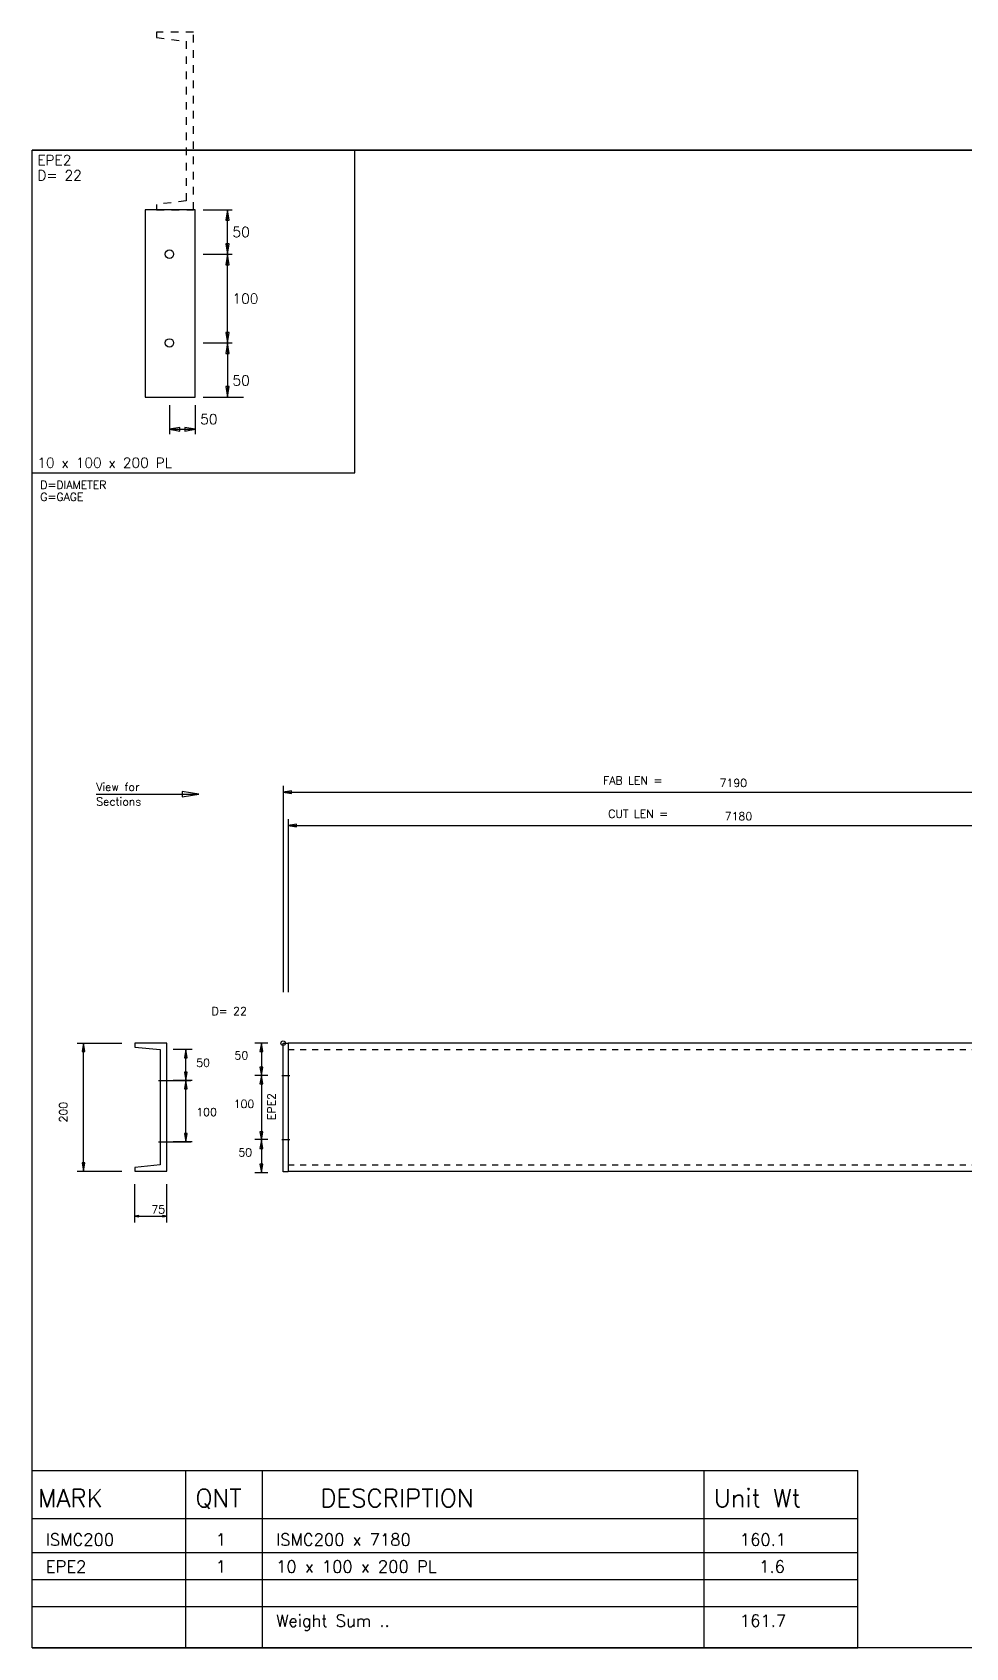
# Model space of a CAD drawing. Extents: x 0 to 420, y 0 to 320.
# Drawn here: x 0 to 185.2, y 0 to 320.4 of the extents above; entities that cross this region are included whole.
import ezdxf

# ---------------------------------------------------------------- set-up
doc = ezdxf.new("R2010")
doc.units = 0
doc.linetypes.add('CONTIN', pattern=[0])
doc.linetypes.add('DASHED', pattern=[2.38, 1.19, -1.19])
doc.layers.get('0').update_dxf_attribs({"linetype": 'CONTIN'})
for name, color, linetype in [('1', 7, 'CONTIN'), ('10', 7, 'CONTIN'), ('11', 7, 'CONTIN'), ('12', 2, 'CONTIN'), ('14', 7, 'CONTIN'), ('15', 6, 'CONTIN'), ('16', 7, 'CONTIN'), ('2', 7, 'CONTIN'), ('20', 7, 'CONTIN'), ('21', 7, 'CONTIN'), ('22', 7, 'CONTIN'), ('3', 1, 'CONTIN'), ('6', 4, 'CONTIN'), ('7', 3, 'DASHED')]:
    doc.layers.add(name, color=color, linetype=linetype)
doc.styles.add('SIMPLEX', font='SIMPLEX')

# ---------------------------------------------------------------- blocks, each defined once
blk = doc.blocks.new('CZEBORDR')
at = {"layer": '22'}
for p, q in [((0, 0), (0, 297)), ((0, 297), (420, 297)), ((420, 297), (420, 0)), ((420, 0), (0, 0))]:
    blk.add_line(p, q, dxfattribs=at)
blk = doc.blocks.new('LOGO')
at = {"linetype": 'CONTINUOUS'}
blk.add_line((0, 297), (-420, 297), dxfattribs=at)
at = {"layer": '14'}
for q in [(-420, 61.91), (-256.17, 0)]:
    blk.add_line((-420, 0), q, dxfattribs=at)
at = {"layer": '22'}
for p, q in [((-420, 0), (-420, 297)), ((0, 0), (-420, 0))]:
    blk.add_line(p, q, dxfattribs=at)
blk = doc.blocks.new('CZEBOLT')
at = {"layer": '21', "style": 'SIMPLEX'}
for s, p in [('D=DIAMETER', (0, 2.381)), ('G=GAGE', (0, 0))]:
    blk.add_text(s, height=1.587, dxfattribs=at).set_placement(p)
blk = doc.blocks.new('USECTB')
at = {"layer": '7'}
for p, q in [((0, 25.4), (-6.35, 25.4)), ((-6.35, 25.4), (-6.35, 24.638)), ((-6.35, 24.638), (-1.27, 24.13)), ((-1.27, 24.13), (-1.27, 1.27)), ((0, 0), (0, 25.4)), ((-1.27, 1.27), (-6.35, 0.762)), ((-6.35, 0.762), (-6.35, 0)), ((-6.35, 0), (0, 0))]:
    blk.add_line(p, q, dxfattribs=at)
blk = doc.blocks.new('ARROW')
at = {"layer": '2'}
for p, q in [((0, 0), (-1.651, 0.275)), ((-1.651, 0.275), (-1.651, -0.275)), ((-1.651, -0.275), (0, 0))]:
    blk.add_line(p, q, dxfattribs=at)
blk = doc.blocks.new('CYAN_CRCL')
at = {"layer": '6'}
blk.add_circle((0, 0), 0.889, dxfattribs=at)
blk = doc.blocks.new('SWHOLE')
at = {"layer": '6'}
blk.add_blockref('CYAN_CRCL', (0, 0), dxfattribs=at)
blk = doc.blocks.new('PL1EPE')
at = {"layer": '12'}
for p, q in [((17.78, 41.402), (17.78, 11.938)), ((25.654, 41.402), (17.78, 41.402)), ((25.654, 11.938), (25.654, 41.402)), ((17.78, 11.938), (25.654, 11.938))]:
    blk.add_line(p, q, dxfattribs=at)
at = {"layer": '2'}
for p, q in [((26.924, 41.402), (31.496, 41.402)), ((30.734, 34.417), (30.734, 41.402)), ((30.734, 34.417), (30.734, 38.227)), ((26.924, 34.417), (31.496, 34.417)), ((26.924, 34.417), (31.496, 34.417)), ((30.734, 20.447), (30.734, 34.417)), ((30.734, 20.447), (30.734, 24.257)), ((26.924, 20.447), (31.496, 20.447)), ((30.734, 20.447), (30.734, 11.938)), ((21.59, 10.668), (21.59, 6.096)), ((25.654, 10.668), (25.654, 6.096)), ((26.924, 11.938), (33.274, 11.938)), ((21.59, 6.858), (25.654, 6.858))]:
    blk.add_line(p, q, dxfattribs=at)
at = {"layer": '20'}
for p, q in [((0, 0), (0, 50.8)), ((0, 50.8), (50.8, 50.8)), ((50.8, 0), (50.8, 50.8)), ((0, 0), (50.8, 0))]:
    blk.add_line(p, q, dxfattribs=at)
at = {"layer": '1', "xscale": 0.75, "yscale": 0.75, "zscale": 0.75}
for p in [(21.59, 34.417), (21.59, 20.447)]:
    blk.add_blockref('SWHOLE', p, dxfattribs=at)
at = {"layer": '2'}
for p, rotation in [((30.734, 41.402), 90), ((30.734, 34.417), 270), ((30.734, 34.417), 90), ((30.734, 20.447), 270), ((30.734, 20.447), 90), ((30.734, 11.938), 270), ((21.59, 6.858), 180)]:
    blk.add_blockref('ARROW', p, dxfattribs=dict(at, rotation=rotation))
blk.add_blockref('ARROW', (25.654, 6.858), dxfattribs=at)
at = {"layer": '7', "xscale": 0.92, "yscale": 1.1, "zscale": 1.1}
blk.add_blockref('USECTB', (25.4, 41.402), dxfattribs=at)
at = {"layer": '11', "style": 'SIMPLEX'}
for s, p in [('50', (31.528, 37.116)), ('100', (31.528, 26.638)), ('50', (31.528, 13.748)), ('50', (26.448, 7.652))]:
    blk.add_text(s, height=1.587, dxfattribs=at).set_placement(p)
at = {"layer": '16', "style": 'SIMPLEX'}
for s, p in [('EPE2', (0.794, 48.419)), ('10 x 100 x 200 PL', (0.794, 0.794))]:
    blk.add_text(s, height=1.587, dxfattribs=at).set_placement(p)
at = {"layer": '21', "style": 'SIMPLEX'}
blk.add_text('D= 22', height=1.587, dxfattribs=at).set_placement((0.794, 46.038))
blk = doc.blocks.new('CZEPLATE')
at = {"layer": '14'}
for p, q in [((0, 35.123), (163.83, 35.123)), ((0, 0), (0, 35.123)), ((30.48, 0), (30.48, 35.123)), ((45.72, 0), (45.72, 35.123)), ((133.35, 0), (133.35, 35.123)), ((163.83, 0), (163.83, 35.123)), ((163.83, 0), (163.83, 35.123)), ((0, 25.598), (163.83, 25.598)), ((0, 18.901), (163.83, 18.901)), ((0, 13.543), (163.83, 13.543)), ((0, 8.186), (163.83, 8.186)), ((0, 0), (163.83, 0))]:
    blk.add_line(p, q, dxfattribs=at)
at = {"layer": '14', "style": 'SIMPLEX'}
for s, height, p in [('MARK', 3.572, (1.143, 27.884)), ('QNT', 3.572, (32.385, 27.884)), ('DESCRIPTION', 3.572, (57.15, 27.884)), ('Unit Wt', 3.572, (135.255, 27.884)), ('ISMC200', 2.381, (2.667, 20.241)), ('  1', 2.381, (33.147, 20.241)), ('ISMC200 x 7180', 2.381, (48.387, 20.241)), ('  160.1', 2.381, (137.16, 20.241)), ('EPE2', 2.381, (2.667, 14.883)), ('  1', 2.381, (33.147, 14.883)), ('10 x 100 x 200 PL', 2.381, (48.387, 14.883)), ('    1.6', 2.381, (137.16, 14.883)), ('Weight Sum ..', 2.381, (48.387, 4.167)), ('  161.7', 2.381, (137.16, 4.167))]:
    blk.add_text(s, height=height, dxfattribs=at).set_placement(p)
blk = doc.blocks.new('USECTN')
at = {"layer": '10'}
for p, q in [((0, 25.4), (-6.35, 25.4)), ((-6.35, 25.4), (-6.35, 24.638)), ((-6.35, 24.638), (-1.27, 24.13)), ((-1.27, 24.13), (-1.27, 1.27)), ((0, 0), (0, 25.4)), ((-1.27, 1.27), (-6.35, 0.762)), ((-6.35, 0.762), (-6.35, 0)), ((-6.35, 0), (0, 0))]:
    blk.add_line(p, q, dxfattribs=at)
blk = doc.blocks.new('WFTK')
at = {"layer": '1'}
blk.add_line((-1.6, 0), (4.801, 0), dxfattribs=at)
blk = doc.blocks.new('CZESECTN')
at = {"layer": '2'}
for p, q in [((8.89, 55.88), (17.78, 55.88)), ((10.16, 30.48), (10.16, 55.88)), ((31.75, 54.61), (27.94, 54.61)), ((30.48, 48.517), (30.48, 54.61)), ((31.75, 48.517), (27.94, 48.517)), ((31.75, 48.517), (27.94, 48.517)), ((30.48, 36.332), (30.48, 48.517)), ((31.75, 36.332), (27.94, 36.332)), ((8.89, 30.48), (17.78, 30.48)), ((20.32, 20.32), (20.32, 27.94)), ((26.67, 20.32), (26.67, 27.94)), ((20.32, 21.59), (26.67, 21.59))]:
    blk.add_line(p, q, dxfattribs=at)
at = {"layer": '1'}
blk.add_blockref('USECTN', (26.67, 30.48), dxfattribs=at)
at = {"layer": '2'}
for p, rotation in [((10.16, 55.88), 90), ((30.48, 54.61), 90), ((30.48, 48.517), -90), ((30.48, 48.517), 90), ((30.48, 36.332), -90), ((10.16, 30.48), -90)]:
    blk.add_blockref('ARROW', p, dxfattribs=dict(at, rotation=rotation))
at = {"layer": '2', "xscale": 0.5, "yscale": 0.5, "zscale": 0.5, "rotation": 180}
blk.add_blockref('ARROW', (20.32, 21.59), dxfattribs=at)
at = {"layer": '2', "xscale": 0.5, "yscale": 0.5, "zscale": 0.5}
blk.add_blockref('ARROW', (26.67, 21.59), dxfattribs=at)
at = {"layer": '6'}
for p in [(26.67, 48.517), (26.67, 36.332)]:
    blk.add_blockref('WFTK', p, dxfattribs=at)
at = {"layer": '11', "style": 'SIMPLEX'}
for s, p in [('50', (32.544, 51.214)), ('100', (32.544, 41.44)), ('75', (23.633, 22.119))]:
    blk.add_text(s, height=1.587, dxfattribs=at).set_placement(p)
blk.add_text('200', height=1.587, rotation=90, dxfattribs=at).set_placement((6.953, 40.164))
blk = doc.blocks.new('MAG_CRCL')
at = {"layer": '15'}
blk.add_circle((0, 0), 0.889, dxfattribs=at)
blk = doc.blocks.new('BSEPLT')
at = {"layer": '12'}
for p, q in [((-0.508, 0), (0.508, 0)), ((-0.508, -12.7), (-0.508, 0)), ((0.508, 0), (0.508, -12.7)), ((0.508, -12.7), (-0.508, -12.7))]:
    blk.add_line(p, q, dxfattribs=at)
blk = doc.blocks.new('CYAN_TICK')
at = {"layer": '6'}
blk.add_line((-1.6, 0), (1.6, 0), dxfattribs=at)
blk = doc.blocks.new('WBSLOT')
at = {"layer": '6'}
for p, q in [((-1.27, 1.27), (1.27, 1.27)), ((-1.27, -1.27), (1.27, -1.27))]:
    blk.add_line(p, q, dxfattribs=at)
for centre, start, end in [((-1.27, 0), 90, 270), ((1.27, 0), 270, 90)]:
    blk.add_arc(centre, 1.27, start, end, dxfattribs=at)
blk = doc.blocks.new('ARROWP')
at = {"layer": '2'}
for p, q in [((0, 0), (-1.651, 0.275)), ((-1.651, 0.275), (-1.651, -0.275)), ((-1.651, -0.275), (0, 0))]:
    blk.add_line(p, q, dxfattribs=at)
blk = doc.blocks.new('CZEPIECE')
at = {"layer": '1'}
for p, q in [((394.6, 55.88), (50.8, 55.88)), ((50.8, 55.88), (50.8, 30.48)), ((394.6, 30.48), (394.6, 55.88)), ((50.8, 30.48), (394.6, 30.48))]:
    blk.add_line(p, q, dxfattribs=at)
at = {"layer": '2'}
for p, q in [((49.784, 106.934), (49.784, 66.04)), ((394.6, 106.934), (394.6, 66.04)), ((49.784, 105.664), (394.6, 105.664)), ((50.8, 100.33), (50.8, 66.04)), ((394.6, 100.33), (394.6, 66.04)), ((50.8, 99.06), (394.6, 99.06)), ((394.6, 92.71), (394.6, 85.09)), ((394.6, 91.44), (407.3, 91.44)), ((199.747, 66.04), (199.747, 72.39)), ((199.747, 71.12), (205.462, 71.12)), ((257.127, 66.04), (257.127, 72.39)), ((257.127, 71.12), (262.842, 71.12)), ((328.852, 66.04), (328.852, 72.39)), ((328.852, 71.12), (334.567, 71.12)), ((367.93, 66.04), (367.93, 72.39)), ((367.93, 71.12), (373.645, 71.12)), ((385.71, 66.04), (385.71, 72.39)), ((385.71, 71.12), (391.425, 71.12)), ((391.425, 71.12), (394.6, 71.12)), ((394.6, 66.04), (394.6, 72.39)), ((46.736, 55.88), (44.196, 55.88)), ((45.466, 55.88), (45.466, 49.466)), ((46.736, 49.511), (44.196, 49.511)), ((45.466, 49.466), (45.466, 36.64)), ((46.736, 36.773), (44.196, 36.773)), ((45.466, 36.64), (45.466, 30.226)), ((44.196, 30.226), (46.736, 30.226))]:
    blk.add_line(p, q, dxfattribs=at)
at = {"layer": '21'}
blk.add_line((12.7, 105.283), (33.02, 105.283), dxfattribs=at)
at = {"layer": '7'}
for p, q in [((50.8, 54.61), (394.6, 54.61)), ((50.8, 31.75), (394.6, 31.75))]:
    blk.add_line(p, q, dxfattribs=at)
at = {"xscale": 2, "yscale": 2, "zscale": 2}
blk.add_blockref('ARROWP', (33.02, 105.283), dxfattribs=at)
at = {"rotation": 180}
blk.add_blockref('ARROW', (394.6, 91.44), dxfattribs=at)
at = {"layer": '1', "xscale": -1}
for p in [(199.747, 71.12), (257.127, 71.12), (328.852, 71.12), (367.93, 71.12), (385.71, 71.12)]:
    blk.add_blockref('ARROW', p, dxfattribs=at)
at = {"layer": '12', "yscale": 2.006, "zscale": 2.006}
blk.add_blockref('BSEPLT', (50.292, 55.88), dxfattribs=at)
at = {"layer": '15', "xscale": 0.5, "yscale": 0.5, "zscale": 0.5}
for p in [(49.784, 55.88), (394.6, 55.88)]:
    blk.add_blockref('MAG_CRCL', p, dxfattribs=at)
at = {"layer": '2'}
for p, rotation in [((49.784, 105.664), 180), ((50.8, 99.06), 180), ((45.466, 55.88), 90), ((45.466, 49.466), -90), ((45.466, 49.466), 90), ((45.466, 36.64), -90), ((45.466, 36.64), 90), ((45.466, 30.226), -90)]:
    blk.add_blockref('ARROW', p, dxfattribs=dict(at, rotation=rotation))
for p in [(394.6, 105.664), (394.6, 99.06)]:
    blk.add_blockref('ARROW', p, dxfattribs=at)
at = {"layer": '2', "xscale": -1, "rotation": 180}
blk.add_blockref('ARROW', (394.6, 71.12), dxfattribs=at)
at = {"layer": '2', "xscale": 0.5, "yscale": 0.5, "zscale": 0.5}
for p in [(50.292, 49.511), (50.292, 36.773)]:
    blk.add_blockref('CYAN_TICK', p, dxfattribs=at)
at = {"layer": '6'}
for p in [(199.747, 48.517), (257.127, 48.517), (328.852, 48.517), (367.93, 48.517), (385.71, 48.517), (199.747, 36.332), (257.127, 36.332), (328.852, 36.332), (367.93, 36.332), (385.71, 36.332)]:
    blk.add_blockref('WBSLOT', p, dxfattribs=at)
at = {"layer": '11', "style": 'SIMPLEX'}
for s, p in [('7190', (136.409, 106.701)), ('7180', (137.425, 100.097)), ('4075', (200.012, 71.649)), ('2875', (257.392, 71.649)), ('1375', (329.116, 71.649)), ('150', (368.195, 71.649)), ('50', (385.975, 71.649)), ('50', (40.132, 52.673)), ('100', (39.973, 43.053)), ('50', (40.894, 33.433))]:
    blk.add_text(s, height=1.587, dxfattribs=at).set_placement(p)
at = {"layer": '2', "style": 'SIMPLEX'}
for s, p in [('FAB LEN =', (113.284, 107.188)), ('CUT LEN =', (114.3, 100.584)), ('TAPE', (395.87, 91.694))]:
    blk.add_text(s, height=1.587, dxfattribs=at).set_placement(p)
at = {"layer": '21', "style": 'SIMPLEX'}
for s, p in [('View for', (12.7, 105.918)), ('Sections', (12.7, 103.013)), ('D= 22', (35.576, 61.468))]:
    blk.add_text(s, height=1.587, dxfattribs=at).set_placement(p)
at = {"layer": '3', "style": 'SIMPLEX'}
blk.add_text('EPE2', height=1.587, rotation=90, dxfattribs=at).set_placement((48.26, 40.64))
for s, p in [('S1', (198.223, 43.945)), ('S1', (255.603, 43.945)), ('S1', (327.328, 43.945)), ('S1', (366.406, 43.945)), ('S1', (384.186, 43.945)), ('ISMC200', (217.382, 42.386))]:
    blk.add_text(s, height=1.587, dxfattribs=at).set_placement(p)

msp = doc.modelspace()

# ---------------------------------------------------------------- block references
at = {"xscale": 1.26, "yscale": 1.26, "zscale": 1.26}
msp.add_blockref('PL1EPE', (0, 233), dxfattribs=at)
for name, p in [('CZEPIECE', (0, 64)), ('CZESECTN', (0, 64)), ('CZEPLATE', (0, 0))]:
    msp.add_blockref(name, p)
at = {"layer": '1'}
for name, p in [('CZEBORDR', (0, 0)), ('CZEBOLT', (1.587, 227.444))]:
    msp.add_blockref(name, p, dxfattribs=at)
at = {"layer": '2'}
msp.add_blockref('LOGO', (420, 0), dxfattribs=at)

doc.saveas('drawing.dxf')
